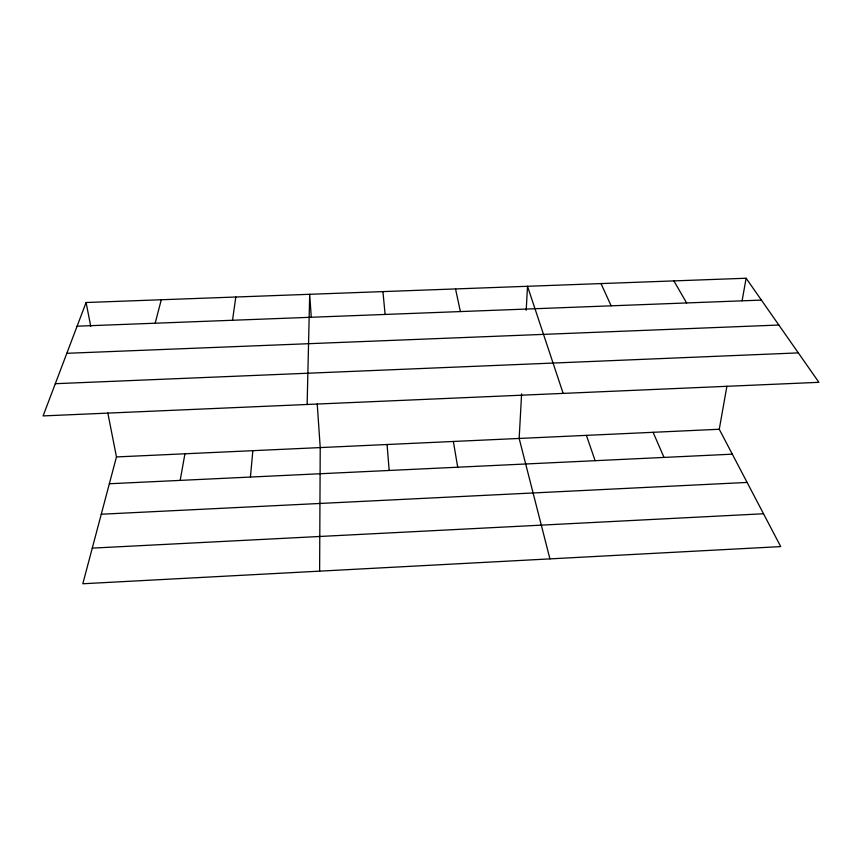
<?xml version="1.0" encoding="UTF-8"?>
<svg xmlns="http://www.w3.org/2000/svg" width="862" height="862" viewBox="0 0 862 862"><rect width="100%" height="100%" fill="white"/><g stroke="black" fill="none" stroke-linecap="round" stroke-linejoin="round"><path stroke-width="1.29" d="M319.619 571.14L320.222 447.583L317.227 403.998M307.141 404.483L309.695 294.287L311.257 317.119M521.607 393.837L519.161 438.456L549.924 558.878M526.197 310.266L527.512 286.281L563.155 393.395M250.433 477.052L252.846 450.675M232.514 320.265L235.811 297.013M107.815 412.963L116.467 456.935L82.817 583.757L780.713 546.594L719.264 429.265L726.903 386.262M742.117 300.709L746.115 278.243L86.081 302.519L43.1 415.915L818.9 382.319L746.115 278.243M180.18 480.393L184.931 453.8M155.171 323.218L161.28 299.75M92.266 548.124L763.516 513.763M101.263 514.226L747.106 482.429M109.355 483.754L732.312 454.177M116.467 456.935L719.264 429.265M55.319 383.698L798.32 352.892M66.837 353.301L778.839 325.028M77.106 326.192L761.394 300.095M673.89 280.904L686.615 302.95M601.019 283.576L611.147 305.827M653.094 432.304L664.009 457.42M586.397 435.364L595.136 460.696M455.535 288.932L460.383 311.57M86.081 302.519L90.758 326.289M453.369 441.473L457.711 467.215M382.933 291.604L385.109 314.447M387.06 444.512L389.182 470.469"/></g></svg>
